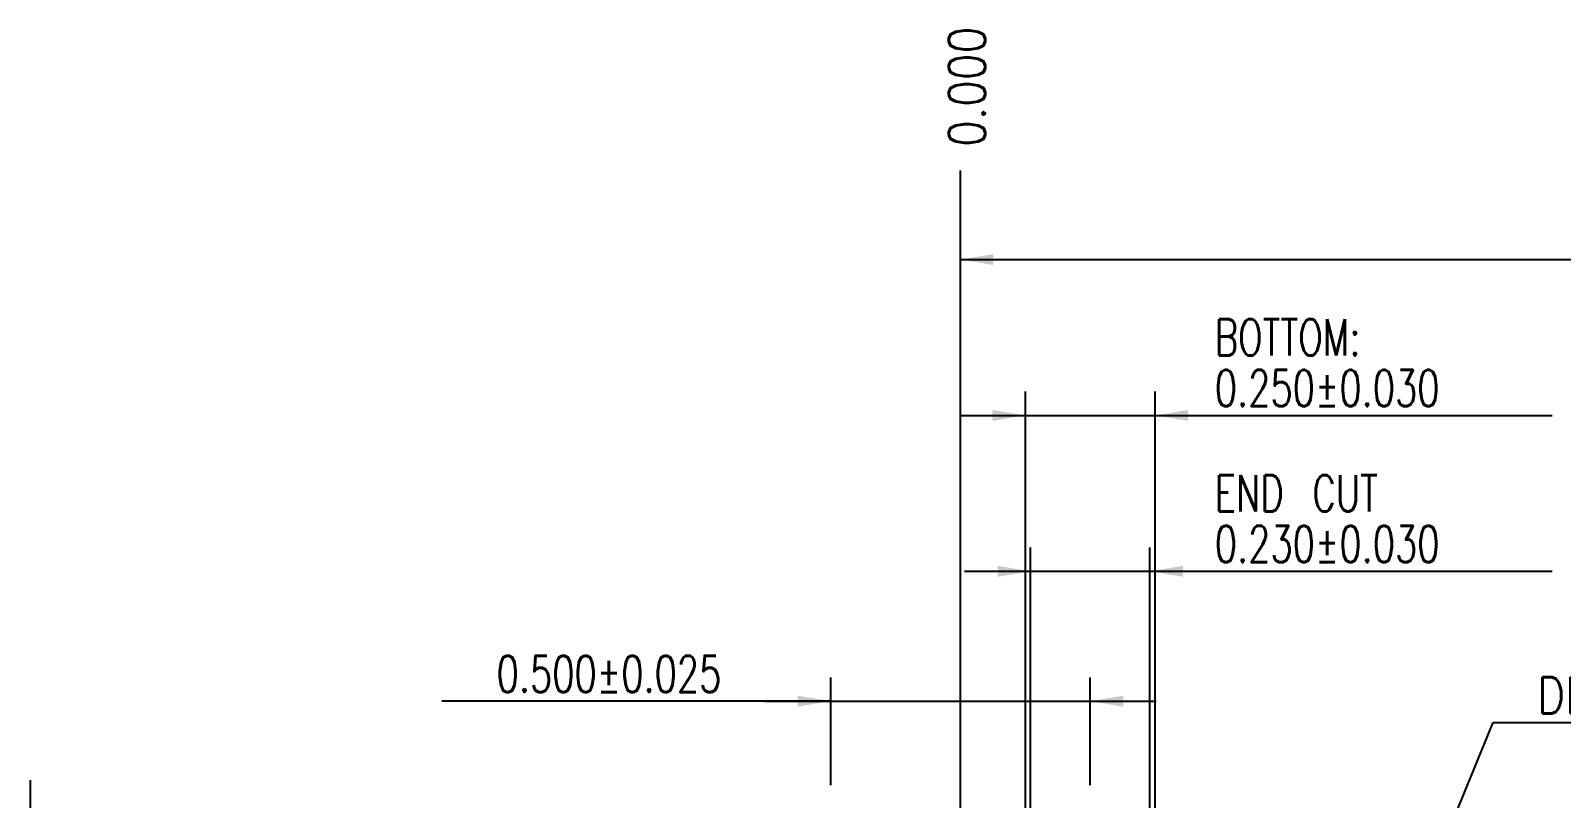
# Model space of a CAD drawing. Header units: millimetres. Extents: x 480.3 to 494.7, y 199.4 to 208.6.
# Drawn here: x 480.968 to 483.916, y 207.075 to 208.552 of the extents above; entities that cross this region are included whole.
import ezdxf

# ---------------------------------------------------------------- set-up
doc = ezdxf.new("R2010")
doc.units = ezdxf.units.MM
doc.layers.add('3D', color=4, linetype='Continuous')
doc.styles.get("Standard").update_dxf_attribs({"font": 'ROMANS', "bigfont": 'EXTFONT2'})

msp = doc.modelspace()

# ---------------------------------------------------------------- linework, layer by layer
at = {"layer": '3D', "color": 7, "linetype": 'Continuous'}
for p, q in [((482.759, 208.283), (482.759, 208.283)), ((482.759, 206.8873), (482.759, 208.283)), ((482.759, 206.8873), (482.759, 208.1576)), ((482.759, 208.1119), (485.059, 208.1119)), ((482.884, 206.5709), (482.884, 207.8576)), ((483.134, 206.5709), (483.134, 207.8576)), ((482.757, 207.8119), (483.261, 207.8119)), ((483.134, 207.8119), (483.8986, 207.8119)), ((482.894, 206.6459), (482.894, 207.5576)), ((483.124, 206.6459), (483.124, 207.5576)), ((482.767, 207.5119), (483.251, 207.5119)), ((483.124, 207.5119), (483.8986, 207.5119)), ((482.509, 207.1002), (482.509, 207.3076)), ((483.009, 207.1002), (483.009, 207.3076)), ((482.509, 207.2619), (481.76, 207.2619)), ((482.382, 207.2619), (483.136, 207.2619)), ((483.5225, 206.5826), (483.7853, 207.2207)), ((483.7853, 207.2207), (484.3657, 207.2207)), ((480.968, 206.3701), (480.968, 207.1098))]:
    msp.add_line(p, q, dxfattribs=at)
at = {"layer": '3D', "color": 7}
for points in [[(482.8225, 208.1225), (482.8225, 208.1013), (482.759, 208.1119)], [(482.8205, 207.8225), (482.8205, 207.8013), (482.884, 207.8119)], [(483.1975, 207.8013), (483.1975, 207.8225), (483.134, 207.8119)], [(482.8305, 207.5225), (482.8305, 207.5013), (482.894, 207.5119)], [(483.1875, 207.5013), (483.1875, 207.5225), (483.124, 207.5119)], [(482.4455, 207.2725), (482.4455, 207.2513), (482.509, 207.2619)], [(483.0725, 207.2513), (483.0725, 207.2725), (483.009, 207.2619)]]:
    msp.add_solid(points, dxfattribs=at)

# ---------------------------------------------------------------- texts
at = {"layer": '3D', "color": 7, "width": 0.857143}
msp.add_text('DETAIL B', height=0.07, dxfattribs=at).set_placement((483.8697, 207.2382))
at = {"layer": '3D', "color": 7, "insert": (482.7715, 208.3287), "char_height": 0.07, "attachment_point": 4, "rotation": 90}
msp.add_mtext('\\W0.857143;0.000', dxfattribs=at)
at = {"layer": '3D', "color": 7, "char_height": 0.07, "width": 0.69552, "attachment_point": 8, "line_spacing_factor": 0.837}
for s, insert in [('\\W0.714286;\\pxql;BOTTOM:\\P0.250±0.030', (483.5966, 207.8294)), ('\\W0.714286;\\pxql;END\u3000CUT\\P0.230±0.030', (483.5966, 207.5294))]:
    msp.add_mtext(s, dxfattribs=dict(at, insert=insert))
at = {"layer": '3D', "color": 7, "insert": (482.082, 207.2794), "char_height": 0.07, "attachment_point": 8}
msp.add_mtext('\\W0.714286;0.500±0.025', dxfattribs=at)

doc.saveas('drawing.dxf')
